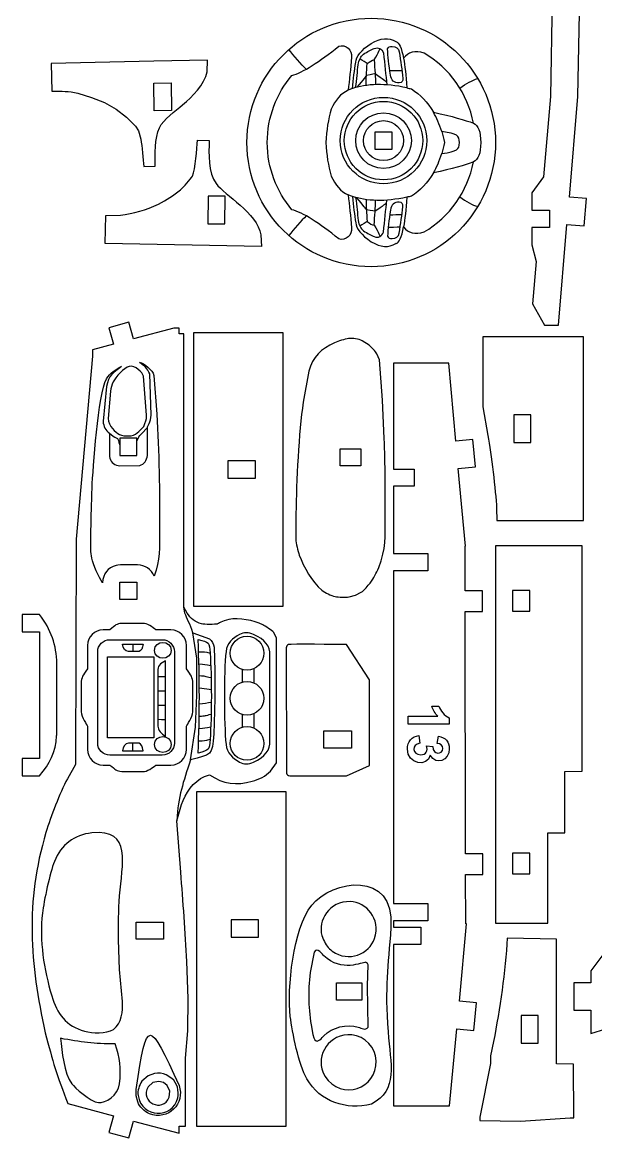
# Model space of a CAD drawing. Extents: x 75 to 655, y 14 to 894.
# Drawn here: x 470.4 to 558.4, y 601.7 to 772.9 of the extents above; entities that cross this region are included whole.
import ezdxf

# ---------------------------------------------------------------- set-up
doc = ezdxf.new("R2010")
doc.units = 0
doc.layers.get('0').update_dxf_attribs({"linetype": 'CONTINUOUS'})

msp = doc.modelspace()

# ---------------------------------------------------------------- linework, layer by layer
at = {"color": 3}
for p, q in [((552.493591, 818.990425), (551.471891, 761.532125)), ((555.702691, 761.532125), (555.930891, 774.370125)), ((498.882417, 767.081899), (490.618517, 766.967099)), ((498.790117, 765.315899), (498.882417, 767.081899)), ((490.618517, 766.967099), (474.894717, 766.613599)), ((474.894717, 766.613599), (474.990817, 762.336399)), ((478.984417, 762.018699), (481.087217, 761.386599)), ((481.087217, 761.386599), (483.054317, 760.579999)), ((483.054317, 760.579999), (484.860117, 759.578199)), ((551.471891, 761.532125), (550.420291, 749.210425)), ((554.385091, 746.090425), (555.702691, 761.532125)), ((484.860117, 759.578199), (486.458217, 758.374299)), ((486.458217, 758.374299), (487.794117, 756.984699)), ((487.794117, 756.984699), (488.270717, 756.276399)), ((488.270717, 756.276399), (488.622417, 754.968699)), ((497.342017, 754.799199), (499.109317, 754.774599)), ((489.071017, 750.789999), (490.838217, 750.814599)), ((550.420291, 749.210425), (548.609091, 746.713025)), ((548.609091, 746.713025), (548.609091, 744.068725)), ((557.019991, 745.865425), (554.385091, 746.090425)), ((556.660291, 741.649625), (557.019991, 745.865425)), ((483.165717, 738.975199), (483.261817, 743.252499)), ((483.261817, 743.252499), (485.503317, 743.285799)), ((548.609091, 744.068725), (551.342691, 744.068725)), ((551.342691, 744.068725), (551.342691, 741.424325)), ((551.342691, 741.424325), (548.609091, 741.424325)), ((548.609091, 741.424325), (548.609091, 738.779925)), ((552.707791, 726.432925), (554.025391, 741.874625)), ((554.025391, 741.874625), (556.660291, 741.649625)), ((507.061117, 740.273299), (507.153417, 738.507399)), ((507.153417, 738.507399), (483.165717, 738.975199)), ((548.609091, 738.779925), (549.310091, 736.200425)), ((549.310091, 736.200425), (548.754491, 729.688725)), ((548.754491, 729.688725), (550.592291, 726.432925)), ((486.806591, 726.858825), (483.741291, 726.037225)), ((483.741291, 726.037225), (484.426091, 723.482925)), ((487.491291, 724.304325), (486.806591, 726.858825)), ((550.592291, 726.432925), (552.707791, 726.432925)), ((493.710991, 725.970825), (487.491291, 724.304325)), ((494.502791, 725.970825), (493.710991, 725.970825)), ((494.502491, 725.098225), (494.502791, 725.970825)), ((495.222691, 725.098225), (494.502491, 725.098225)), ((495.221991, 683.133625), (495.222691, 725.098225)), ((510.473491, 725.266725), (496.692291, 725.265325)), ((496.692291, 725.265325), (496.696191, 683.301025)), ((510.477391, 683.302025), (510.473491, 725.266725)), ((556.559491, 724.633525), (541.122691, 724.633525)), ((541.122691, 724.633525), (541.122691, 713.875825)), ((556.559491, 696.428625), (556.559491, 724.633525)), ((484.426091, 723.482925), (481.218691, 722.623425)), ((481.218691, 722.623425), (481.241191, 721.684425)), ((523.68492, 723.328052), (522.61482, 724.032852)), ((481.241191, 721.684425), (478.690191, 693.595725)), ((525.23842, 721.122752), (524.86252, 722.011052)), ((525.71962, 714.889052), (525.23842, 721.122752)), ((514.40142, 719.375552), (513.55982, 714.581252)), ((535.876691, 720.574625), (527.380591, 720.574925)), ((527.380591, 720.574925), (527.399491, 704.327825)), ((536.961291, 708.635125), (535.876691, 720.574625)), ((525.99492, 709.021452), (525.71962, 714.889052)), ((541.122691, 713.875825), (541.899391, 709.462125)), ((539.600391, 708.878425), (536.961291, 708.635125)), ((539.983391, 704.664725), (539.600391, 708.878425)), ((527.399491, 704.327825), (530.572791, 704.331925)), ((530.572791, 704.331925), (530.572791, 701.687225)), ((537.344191, 704.421525), (539.983391, 704.664725)), ((538.429191, 692.482025), (537.344191, 704.421525)), ((527.399491, 701.683325), (527.397691, 691.350025)), ((530.572791, 701.687225), (527.399491, 701.683325)), ((512.43382, 697.489952), (512.41422, 693.611752)), ((543.228691, 698.332325), (543.250691, 696.428625)), ((543.250691, 696.428625), (556.559491, 696.428625)), ((478.690191, 693.595725), (478.634291, 658.966525)), ((538.393291, 692.478125), (538.429191, 692.482025)), ((538.413291, 685.635225), (538.393291, 692.478125)), ((556.345691, 692.558525), (543.057791, 692.554325)), ((543.057791, 692.554325), (543.075291, 634.623625)), ((556.356591, 657.933625), (556.345691, 692.558525)), ((527.397691, 691.350025), (532.674991, 691.350025)), ((532.674991, 691.350025), (532.674991, 688.706025)), ((527.397691, 688.705725), (527.387891, 637.627525)), ((532.674991, 688.706025), (527.397691, 688.705725)), ((520.58772, 684.710452), (521.55052, 684.958652)), ((521.55052, 684.958652), (522.46662, 685.430052)), ((541.082391, 685.636225), (538.413291, 685.635225)), ((541.084391, 682.462825), (541.082391, 685.636225)), ((496.696191, 683.301025), (510.477391, 683.302025)), ((495.737991, 682.228025), (495.221991, 683.133625)), ((538.417891, 682.461825), (541.084391, 682.462825)), ((538.469491, 645.271425), (538.417891, 682.461825)), ((509.440491, 678.428925), (509.003091, 679.285225)), ((509.440091, 659.262425), (509.440491, 678.428925)), ((510.959891, 676.892225), (510.977791, 657.658025)), ((523.712591, 671.992025), (520.177691, 677.404325)), ((523.712591, 658.842325), (523.712591, 671.992025)), ((508.523691, 657.981325), (509.440091, 659.262425)), ((478.634291, 658.966525), (477.371091, 656.800225)), ((520.177391, 657.265925), (523.712591, 658.842325)), ((553.716391, 657.932525), (556.356591, 657.933625)), ((553.716691, 648.469025), (553.716391, 657.932525)), ((498.405191, 657.149825), (499.195991, 657.420725)), ((511.488891, 657.265925), (520.177391, 657.265925)), ((510.955391, 654.782325), (497.173891, 654.780925)), ((497.173891, 654.780925), (497.178791, 603.455325)), ((510.959891, 603.456725), (510.955391, 654.782325)), ((494.158491, 650.354225), (494.873091, 652.824125)), ((494.764291, 642.441725), (494.158491, 650.354225)), ((551.072291, 648.467925), (553.716691, 648.469025)), ((551.076591, 634.626125), (551.072291, 648.467925)), ((541.119191, 645.275225), (538.469491, 645.271425)), ((541.124091, 642.101925), (541.119191, 645.275225)), ((538.474391, 642.098125), (541.124091, 642.101925)), ((538.484991, 634.547825), (538.474391, 642.098125)), ((527.387891, 637.627525), (532.676391, 637.627825)), ((532.676391, 637.627825), (532.676391, 634.983425)), ((532.676391, 634.983425), (527.387491, 634.983025)), ((527.387491, 634.983025), (527.387491, 634.009025)), ((527.387491, 634.009025), (531.618491, 634.008325)), ((531.618491, 634.008325), (531.618091, 631.363925)), ((537.508491, 622.629025), (538.613791, 634.547825)), ((538.613791, 634.547825), (538.484991, 634.547825)), ((543.075291, 634.623625), (551.076591, 634.626125)), ((562.955591, 634.392025), (557.703991, 627.300125)), ((552.403291, 632.190125), (544.864991, 632.331625)), ((552.415291, 613.039225), (552.403291, 632.190125)), ((527.386891, 631.364325), (527.382991, 606.607225)), ((531.618091, 631.363925), (527.386891, 631.364325)), ((495.899791, 623.036925), (495.695091, 628.763125)), ((557.703991, 627.300125), (557.703991, 625.476725)), ((555.059591, 625.476725), (555.059591, 621.245825)), ((557.703991, 625.476725), (555.059591, 625.476725)), ((495.850291, 618.079125), (495.899791, 623.036925)), ((540.140991, 622.378125), (537.508491, 622.629025)), ((539.740791, 618.165825), (540.140991, 622.378125)), ((555.059591, 621.245825), (557.703991, 621.245825)), ((557.703991, 621.245825), (557.703991, 617.685325)), ((557.703991, 617.685325), (568.115291, 620.918025)), ((535.986191, 606.607925), (537.108391, 618.416825)), ((537.108391, 618.416825), (539.740791, 618.165825)), ((495.485991, 613.909325), (495.850291, 618.079125)), ((542.749191, 616.442025), (542.292591, 614.246625)), ((495.485991, 603.454925), (495.485991, 613.909325)), ((542.292591, 613.107325), (540.647391, 604.843525)), ((542.292591, 614.246625), (542.292591, 613.107325)), ((555.041391, 612.990125), (552.415291, 613.039225)), ((555.059591, 604.737125), (555.041391, 612.990125)), ((477.423791, 606.946325), (484.429591, 605.068825)), ((527.382991, 606.607225), (535.986191, 606.607925)), ((484.429591, 605.068825), (483.744791, 602.514625)), ((540.647391, 604.843525), (540.637991, 604.339425)), ((546.877591, 604.222525), (554.516291, 604.747325)), ((554.516291, 604.747325), (555.059591, 604.737125)), ((486.810091, 601.693325), (487.494491, 604.247425)), ((487.494491, 604.247425), (494.500391, 602.370325)), ((494.500391, 602.370325), (494.500391, 603.454925)), ((494.500391, 603.454925), (495.485991, 603.454925)), ((497.178791, 603.455325), (510.959891, 603.456725)), ((540.637991, 604.339425), (546.877591, 604.222525)), ((483.744791, 602.514625), (486.810091, 601.693325))]:
    msp.add_line(p, q, dxfattribs=at)
at = {"color": 7}
for p, q in [((490.621717, 763.584899), (493.265717, 763.621299)), ((490.680317, 759.350799), (490.621717, 763.584899)), ((493.265717, 763.621299), (493.324317, 759.387299)), ((493.324317, 759.387299), (490.680317, 759.350799)), ((527.193717, 756.072399), (524.549317, 756.072399)), ((524.549317, 756.072399), (524.549317, 753.427999)), ((527.193717, 753.427999), (527.193717, 756.072399)), ((524.549317, 753.427999), (527.193717, 753.427999)), ((498.951317, 746.238099), (498.892717, 742.004299)), ((501.595417, 746.201499), (498.951317, 746.238099)), ((501.536817, 741.967499), (501.595417, 746.201499)), ((498.892717, 742.004299), (501.536817, 741.967499)), ((490.233291, 712.615825), (489.990491, 718.930225)), ((490.634891, 718.720025), (491.094691, 712.767825)), ((483.359091, 716.997625), (482.851191, 711.686025)), ((548.493891, 712.649425), (545.866391, 712.649425)), ((545.866391, 712.649425), (545.866391, 708.416825)), ((548.493891, 708.416825), (548.493891, 712.649425)), ((489.633491, 706.437225), (489.633491, 710.727425)), ((485.402591, 709.081625), (485.402191, 706.437225)), ((488.046591, 709.081625), (485.402591, 709.081625)), ((488.046591, 706.437225), (488.046591, 709.081625)), ((519.23152, 704.815452), (519.23152, 707.459852)), ((519.23152, 707.459852), (522.40492, 707.459852)), ((522.40492, 707.459852), (522.40492, 704.815452)), ((545.866391, 708.416825), (548.493891, 708.416825)), ((485.402191, 706.437225), (488.046591, 706.437225)), ((506.229291, 705.605725), (501.997991, 705.605425)), ((501.997991, 705.605425), (501.998291, 702.961325)), ((506.229591, 702.961325), (506.229291, 705.605725)), ((485.417691, 704.850325), (488.457291, 704.904425)), ((522.40492, 704.815452), (519.23152, 704.815452)), ((501.998291, 702.961325), (506.229591, 702.961325)), ((481.115491, 690.654325), (480.960691, 691.701725)), ((485.401891, 684.336125), (485.401891, 686.980525)), ((485.401891, 686.980525), (488.045891, 686.980525)), ((488.045891, 686.980525), (488.045891, 684.336125)), ((548.301591, 685.708525), (545.667391, 685.707825)), ((545.667391, 685.707825), (545.668091, 682.533425)), ((548.302591, 682.534425), (548.301591, 685.708525)), ((488.045891, 684.336125), (485.401891, 684.336125)), ((545.668091, 682.533425), (548.302591, 682.534425)), ((516.723291, 661.487125), (516.722891, 664.131125)), ((516.722891, 664.131125), (520.954191, 664.131125)), ((520.954191, 664.131125), (520.954191, 661.486625)), ((520.954191, 661.486625), (516.723291, 661.487125)), ((548.309991, 645.349025), (545.657591, 645.348325)), ((545.657591, 645.348325), (545.658591, 642.174225)), ((548.311091, 642.174925), (548.309991, 645.349025)), ((545.658591, 642.174225), (548.311091, 642.174925)), ((487.904091, 632.143525), (487.904091, 634.787925)), ((487.904091, 634.787925), (492.134991, 634.787925)), ((492.134991, 634.787925), (492.134991, 632.143525)), ((506.711091, 635.121425), (502.479891, 635.120625)), ((502.479891, 635.120625), (502.479891, 632.476625)), ((506.711091, 632.476925), (506.711091, 635.121425)), ((485.375591, 627.508625), (485.187391, 632.055025)), ((492.134991, 632.143525), (487.904091, 632.143525)), ((502.479891, 632.476625), (506.711091, 632.476925)), ((485.815291, 622.590425), (485.375591, 627.508625)), ((518.680827, 622.798243), (518.680827, 625.442743)), ((518.680827, 625.442743), (522.560827, 625.442743)), ((522.560827, 625.442743), (522.560827, 622.798243)), ((522.560827, 622.798243), (518.680827, 622.798243)), ((546.978291, 620.429425), (546.977991, 616.199225)), ((549.622391, 620.430825), (546.978291, 620.429425)), ((549.622091, 616.199225), (549.622391, 620.430825)), ((546.977991, 616.199225), (549.622091, 616.199225))]:
    msp.add_line(p, q, dxfattribs=at)
at = {"color": 1}
for p, q in [((521.783117, 762.939999), (521.598517, 762.890499)), ((521.783117, 745.977399), (521.598517, 746.026999)), ((527.766117, 738.958599), (527.804717, 738.968099)), ((489.513791, 712.604525), (489.059291, 718.569325)), ((483.986691, 716.277725), (483.636691, 712.114625)), ((488.761591, 709.735925), (489.633491, 710.727425)), ((483.815791, 709.824725), (484.406091, 709.368425)), ((495.409491, 682.232225), (495.221991, 683.133625)), ((483.896391, 679.661225), (482.842391, 679.661225)), ((483.869791, 678.143825), (491.926491, 678.143825)), ((493.251191, 679.661225), (490.945091, 679.661225)), ((497.245491, 675.304325), (496.614391, 679.201425)), ((496.614391, 679.201425), (499.177391, 678.286025)), ((480.449691, 677.268825), (480.449691, 673.685225)), ((487.410691, 677.458025), (487.410691, 676.322125)), ((495.643591, 673.685225), (495.643591, 677.268825)), ((499.887091, 676.991525), (499.994891, 673.351025)), ((482.017591, 662.263825), (482.017591, 676.291625)), ((483.523691, 663.052925), (483.523691, 675.502925)), ((483.523691, 675.502925), (490.623291, 675.502925)), ((488.363591, 676.322125), (486.730391, 676.322125)), ((490.623291, 675.502925), (490.623291, 663.052925)), ((492.441091, 663.292925), (492.441091, 674.885625)), ((493.778791, 676.291625), (493.778791, 662.263825)), ((497.245491, 669.621725), (497.245491, 675.304325)), ((504.242191, 671.641325), (504.242191, 673.574325)), ((505.957191, 673.694625), (505.957191, 671.520625)), ((491.243891, 672.502325), (492.448791, 672.502325)), ((491.239891, 670.307225), (492.444891, 670.307225)), ((497.028991, 664.726725), (497.245491, 669.621725)), ((499.458191, 670.426925), (497.617591, 670.698625)), ((491.236091, 668.111725), (492.441091, 668.111725)), ((533.282891, 667.938025), (534.380391, 667.938025)), ((504.242191, 664.713025), (504.242191, 666.645925)), ((505.957191, 666.766725), (505.957191, 664.592325)), ((529.647891, 665.180925), (529.647891, 666.383725)), ((529.647891, 666.383725), (534.198991, 666.383725)), ((535.969691, 666.157125), (535.969691, 665.180925)), ((480.449691, 664.870625), (480.449691, 661.287325)), ((495.643591, 661.287325), (495.643591, 664.870625)), ((496.248291, 659.675925), (497.028991, 664.726725)), ((535.969691, 665.180925), (529.647891, 665.180925)), ((490.623291, 663.052925), (483.523691, 663.052925)), ((531.314791, 663.414625), (531.456591, 662.246925)), ((534.125991, 662.220625), (534.314791, 663.326925)), ((488.363591, 662.234025), (486.730391, 662.234025)), ((487.410691, 661.097825), (487.410691, 662.234025)), ((532.480791, 661.869325), (533.458391, 661.736225)), ((491.926491, 660.412025), (483.869791, 660.412025)), ((482.842391, 658.894225), (483.896391, 658.894225)), ((490.945091, 658.894225), (493.251191, 658.894225)), ((516.412727, 632.743743), (516.644727, 632.043443)), ((515.237927, 630.181043), (514.634327, 627.036243)), ((523.424927, 625.005243), (523.531927, 628.205643)), ((523.496827, 618.662143), (523.424927, 625.005243)), ((490.752491, 611.565725), (489.742291, 611.197825)), ((493.414391, 610.768625), (492.516591, 611.359725)), ((516.554127, 611.817043), (516.865927, 611.148343)), ((489.742291, 611.197825), (488.806891, 610.365625)), ((490.470291, 610.149425), (489.763391, 609.520825)), ((491.396491, 610.340725), (490.470291, 610.149425)), ((492.110091, 610.149425), (491.396491, 610.340725)), ((492.689991, 609.691125), (492.110091, 610.149425)), ((493.089391, 608.833925), (492.689991, 609.691125)), ((487.900291, 608.106725), (487.927291, 609.105325)), ((488.150491, 607.172725), (487.900291, 608.106725)), ((493.006891, 607.891825), (493.089391, 608.833925))]:
    msp.add_line(p, q, dxfattribs=at)
at = {"color": 3}
for points in [[(504.917717, 754.458899), (504.917717, 764.990499), (513.455317, 773.528099), (523.987317, 773.528099)], [(523.987317, 773.528099), (534.518917, 773.528099), (543.056517, 764.990499), (543.056517, 754.458899)], [(495.050617, 760.252499), (496.533517, 761.516999), (498.436417, 763.305399), (498.790117, 765.315899)], [(474.990817, 762.336399), (476.635917, 762.311899), (477.463517, 762.410799), (478.984417, 762.018699)], [(491.482717, 756.720799), (492.121317, 758.057899), (493.927717, 759.294999), (495.050617, 760.252499)], [(490.838217, 750.814599), (490.819417, 752.461199), (490.768817, 755.225999), (491.482717, 756.720799)], [(488.622417, 754.968699), (488.847717, 753.886799), (488.980117, 751.912599), (489.071017, 750.789999)], [(496.541817, 749.312399), (497.029017, 750.381899), (497.239917, 753.535899), (497.342017, 754.799199)], [(499.109317, 754.774599), (499.086517, 752.778099), (498.946117, 749.843499), (500.186917, 748.150999)], [(523.987317, 735.389399), (513.455317, 735.389399), (504.917717, 743.926899), (504.917717, 754.458899)], [(543.056517, 754.458899), (543.056517, 743.926899), (534.518917, 735.389399), (523.987317, 735.389399)], [(494.729217, 747.214899), (495.115717, 747.557399), (496.315717, 748.816799), (496.541817, 749.312399)], [(491.325317, 745.009199), (492.640817, 745.689099), (493.579417, 746.274199), (494.729217, 747.214899)], [(500.186917, 748.150999), (501.499217, 746.360599), (506.453917, 743.723199), (507.061117, 740.273299)], [(485.503317, 743.285799), (487.447417, 743.601399), (489.520517, 744.075899), (491.325317, 745.009199)], [(520.51892, 724.365852), (519.90622, 724.284152), (518.92772, 723.969952), (518.35362, 723.711652)], [(522.61482, 724.032852), (522.08712, 724.300252), (521.10632, 724.444252), (520.51892, 724.365852)], [(518.35362, 723.711652), (516.36292, 722.815852), (514.94172, 721.557952), (514.40142, 719.375552)], [(524.86252, 722.011052), (524.64332, 722.392952), (524.03412, 723.052852), (523.68492, 723.328052)], [(513.55982, 714.581252), (512.83742, 710.006252), (512.51962, 702.364752), (512.43382, 697.489952)], [(526.14152, 696.966952), (526.16502, 700.850352), (526.13052, 705.145852), (525.99492, 709.021452)], [(541.899391, 709.462125), (542.337191, 706.721125), (543.096691, 700.994625), (543.228691, 698.332325)], [(525.15982, 689.203552), (526.26662, 692.192752), (526.11142, 693.886552), (526.14152, 696.966952)], [(512.41422, 693.611752), (512.46242, 692.931652), (512.72102, 691.767352), (512.95152, 691.122452)], [(512.95152, 691.122452), (513.57912, 689.366252), (514.92592, 686.935052), (516.41792, 685.761752)], [(523.82112, 686.842452), (524.42222, 687.651352), (524.74382, 688.308352), (525.15982, 689.203552)], [(522.46662, 685.430052), (522.88702, 685.717652), (523.51042, 686.424252), (523.82112, 686.842452)], [(516.41792, 685.761752), (516.93982, 685.351352), (517.79402, 684.899652), (518.43372, 684.763552)], [(518.43372, 684.763552), (518.97012, 684.649352), (520.03752, 684.621052), (520.58772, 684.710452)], [(473.093891, 682.011125), (472.212491, 682.011125), (471.331191, 682.011125), (470.449891, 682.011125)], [(470.449891, 682.011125), (470.449891, 681.129425), (470.449891, 680.248025), (470.449891, 679.366325)], [(475.738591, 674.433125), (475.717591, 677.352725), (474.831991, 679.695825), (473.093891, 682.011125)], [(497.920791, 680.565425), (496.981191, 680.781925), (496.261991, 681.443225), (495.737991, 682.228025)], [(507.361191, 680.398625), (505.897491, 681.125525), (503.743491, 681.548525), (502.130991, 681.246325)], [(500.351091, 680.544725), (500.072091, 680.466325), (498.401691, 680.454525), (497.920791, 680.565425)], [(502.130991, 681.246325), (501.104691, 681.054025), (500.481991, 680.581525), (500.351091, 680.544725)], [(509.003091, 679.285225), (508.790791, 679.545425), (507.691091, 680.235125), (507.361191, 680.398625)], [(470.449891, 679.366325), (471.331191, 679.366325), (472.212491, 679.366325), (473.093891, 679.366325)], [(473.093891, 679.366325), (473.093891, 672.881025), (473.093891, 666.395725), (473.093891, 659.910425)], [(511.286391, 677.380825), (511.085591, 677.297625), (510.966991, 677.110525), (510.959891, 676.892225)], [(520.177691, 677.404325), (518.674091, 677.404325), (511.548591, 677.489225), (511.286391, 677.380825)], [(475.738591, 663.971725), (475.738591, 667.458825), (475.738591, 670.946025), (475.738591, 674.433125)], [(473.093891, 657.265925), (474.652191, 659.041025), (475.569491, 660.963025), (475.719391, 663.357125)], [(475.719391, 663.357125), (475.725691, 663.562125), (475.731991, 663.766725), (475.738591, 663.971725)], [(473.093891, 659.910425), (472.212491, 659.910425), (471.331191, 659.910425), (470.449891, 659.910425)], [(470.449891, 659.910425), (470.449891, 659.028725), (470.449891, 658.147325), (470.449891, 657.265925)], [(505.741991, 656.412025), (506.758491, 656.696325), (507.833291, 657.152225), (508.523691, 657.981325)], [(510.977791, 657.658025), (511.042391, 657.416925), (511.239291, 657.282125), (511.488891, 657.265925)], [(470.449891, 657.265925), (471.331191, 657.265925), (472.212491, 657.265925), (473.093891, 657.265925)], [(477.371091, 656.800225), (476.182691, 654.548625), (474.802191, 650.997825), (474.073091, 648.545425)], [(494.873091, 652.824125), (495.527091, 654.558125), (496.643191, 656.374425), (498.405191, 657.149825)], [(499.195991, 657.420725), (501.322291, 655.960625), (503.249991, 655.715725), (505.741991, 656.412025)], [(474.073091, 648.545425), (470.898391, 637.860525), (471.616591, 628.440925), (473.971691, 617.807825)], [(495.695091, 628.763125), (495.479991, 633.186025), (495.097791, 638.007625), (494.764291, 642.441725)], [(514.847727, 637.363143), (517.961327, 641.302343), (527.628727, 642.861543), (527.005727, 633.988343)], [(511.571827, 620.307543), (511.073427, 624.633243), (511.982827, 633.738043), (514.847727, 637.363143)], [(527.005727, 633.988343), (526.563527, 627.690043), (526.053827, 625.022543), (526.563127, 617.946143)], [(544.864991, 632.331625), (544.549391, 627.295525), (543.733691, 621.395625), (542.749191, 616.442025)], [(514.101727, 610.736643), (512.906627, 612.835643), (511.848727, 617.903943), (511.571827, 620.307543)], [(473.971691, 617.807825), (475.080791, 613.432325), (475.791691, 611.157525), (477.423791, 606.946325)], [(526.563127, 617.946143), (526.922627, 612.955643), (528.225427, 608.995443), (524.005827, 606.855043)], [(524.005827, 606.855043), (520.190127, 605.875743), (516.129127, 607.176243), (514.101727, 610.736643)]]:
    msp.add_open_spline(points, degree=3, dxfattribs=at)
at = {"color": 1}
for points in [[(523.987317, 769.686799), (525.416517, 770.549899), (526.675917, 770.640799), (527.766117, 769.958899)], [(521.601217, 766.771399), (521.658817, 767.679099), (522.454117, 768.650999), (523.987317, 769.686799)], [(522.802017, 768.014399), (523.415517, 768.401099), (523.962717, 768.698399), (524.442917, 768.906199)], [(524.442917, 768.906199), (525.120317, 769.133699), (525.596617, 768.899199), (525.871517, 768.203199)], [(524.442917, 767.131199), (525.114017, 768.335199), (525.401117, 768.925499), (525.304617, 768.902699)], [(526.497617, 768.829299), (526.549617, 769.100299), (526.789617, 769.225999), (527.217917, 769.206699)], [(526.960617, 764.816399), (526.694917, 766.372399), (526.540417, 767.709999), (526.497617, 768.829299)], [(527.217917, 769.206699), (527.814917, 769.215399), (528.166617, 768.941599), (528.272617, 768.384999)], [(527.766117, 769.958899), (528.249717, 769.860199), (528.654117, 768.956699), (528.948617, 767.414799)], [(513.994517, 765.709699), (513.344117, 766.387099), (512.045717, 767.832199), (511.345117, 768.735599)], [(522.004517, 766.411999), (522.090517, 767.133299), (522.356617, 767.667599), (522.802017, 768.014399)], [(523.376617, 766.578499), (522.619417, 767.057199), (522.241117, 767.296899), (522.241117, 767.296899)], [(523.376617, 766.578499), (523.781917, 766.922099), (524.137517, 767.106299), (524.442917, 767.131199)], [(524.442917, 767.131199), (524.538017, 765.691099), (524.611417, 764.426799), (524.662617, 763.338399)], [(525.871517, 768.203199), (526.052917, 766.426399), (526.222417, 764.792899), (526.380317, 763.301899)], [(528.272617, 768.384999), (528.508117, 766.945899), (528.696617, 765.587899), (528.838417, 764.310599)], [(521.119617, 762.746899), (521.246017, 764.197899), (521.406417, 765.539499), (521.601217, 766.771399)], [(521.598517, 762.890499), (521.737117, 764.203599), (521.872517, 765.377299), (522.004517, 766.411999)], [(523.211217, 763.218699), (523.201817, 764.164999), (523.257217, 765.284999), (523.376617, 766.578499)], [(526.842617, 765.538399), (527.458317, 765.534899), (528.075717, 765.524799), (528.694917, 765.508299)], [(523.245317, 764.764199), (523.245317, 764.764199), (522.758117, 764.155899), (521.783117, 762.939999)], [(524.574817, 765.003899), (524.574817, 765.003899), (524.131917, 764.923899), (523.245317, 764.764199)], [(526.330217, 763.776499), (526.330217, 763.776499), (525.745117, 764.185299), (524.574817, 765.003899)], [(528.272617, 763.615999), (527.484217, 763.593899), (527.046917, 763.994099), (526.960617, 764.816399)], [(528.838417, 764.310599), (528.906117, 763.890799), (528.717617, 763.659499), (528.272617, 763.615999)], [(537.592917, 762.787999), (538.588017, 763.527999), (539.498517, 764.031899), (540.324317, 764.300099)], [(520.949817, 762.690099), (520.764117, 762.627999), (520.608917, 762.567199), (520.435517, 762.484099)], [(529.433017, 762.853299), (526.129117, 763.576299), (523.346717, 763.512099), (520.949817, 762.690099)], [(519.234817, 754.750199), (519.234817, 758.415699), (522.206017, 761.386899), (525.871517, 761.386899)], [(519.852217, 754.750199), (519.852217, 758.074899), (522.547217, 760.769799), (525.871517, 760.769799)], [(525.871517, 761.386899), (529.536917, 761.386899), (532.508117, 758.415699), (532.508117, 754.750199)], [(525.871517, 760.769799), (529.196017, 760.769799), (531.891017, 758.074899), (531.891017, 754.750199)], [(521.601217, 754.750199), (521.601217, 757.108899), (523.513117, 759.020499), (525.871517, 759.020499)], [(525.871517, 759.020499), (528.229717, 759.020499), (530.141717, 757.108899), (530.141717, 754.750199)], [(534.800417, 756.170799), (534.456417, 757.267599), (534.039117, 758.241299), (533.534717, 759.114799)], [(522.802017, 754.750199), (522.802017, 756.445599), (524.176117, 757.819999), (525.871517, 757.819999)], [(525.871517, 757.819999), (527.566717, 757.819999), (528.941217, 756.445599), (528.941217, 754.750199)], [(539.662717, 757.422699), (540.412117, 757.099799), (540.788417, 756.111699), (540.791217, 754.458899)], [(525.871517, 748.113599), (522.206017, 748.113599), (519.234817, 751.085199), (519.234817, 754.750199)], [(525.871517, 748.730999), (522.547217, 748.730999), (519.852217, 751.425999), (519.852217, 754.750199)], [(525.871517, 750.479999), (523.513117, 750.479999), (521.601217, 752.391899), (521.601217, 754.750199)], [(525.871517, 751.680799), (524.176117, 751.680799), (522.802017, 753.054899), (522.802017, 754.750199)], [(528.941217, 754.750199), (528.941217, 753.054899), (527.566717, 751.680799), (525.871517, 751.680799)], [(530.141717, 754.750199), (530.141717, 752.391899), (528.229717, 750.479999), (525.871517, 750.479999)], [(531.891017, 754.750199), (531.891017, 751.425999), (529.196017, 748.730999), (525.871517, 748.730999)], [(532.508117, 754.750199), (532.508117, 751.085199), (529.536917, 748.113599), (525.871517, 748.113599)], [(540.791217, 754.458899), (540.788417, 752.805799), (540.412117, 751.817699), (539.662717, 751.494799)], [(533.534717, 749.802999), (534.060517, 750.698299), (534.449017, 751.648199), (534.803217, 752.755899)], [(520.949817, 746.227399), (520.765117, 746.289199), (520.607917, 746.350899), (520.435517, 746.433799)], [(529.433017, 746.064199), (526.133717, 745.343899), (523.344317, 745.406399), (520.949817, 746.227399)], [(521.119617, 746.170799), (521.246017, 744.719499), (521.406417, 743.377999), (521.601217, 742.145999)], [(521.598517, 746.026999), (521.737117, 744.713799), (521.872517, 743.540099), (522.004517, 742.505799)], [(523.245317, 744.153299), (523.245317, 744.153299), (522.758117, 744.761699), (521.783117, 745.977399)], [(523.211217, 745.698799), (523.201817, 744.752499), (523.257217, 743.632399), (523.376617, 742.338999)], [(524.442917, 741.786299), (524.538017, 743.226399), (524.611417, 744.490699), (524.662617, 745.579499)], [(526.330217, 745.140999), (526.330217, 745.140999), (525.745117, 744.732099), (524.574817, 743.913999)], [(525.871517, 740.714299), (526.052917, 742.490999), (526.222417, 744.124499), (526.380317, 745.615599)], [(528.272617, 745.301499), (527.484217, 745.323599), (527.046917, 744.923399), (526.960617, 744.101099)], [(528.838417, 744.606899), (528.906117, 745.026599), (528.717617, 745.257899), (528.272617, 745.301499)], [(537.592917, 746.129799), (538.588017, 745.389499), (539.498517, 744.885499), (540.324317, 744.617399)], [(513.994517, 743.207699), (513.344117, 742.530399), (512.045717, 741.085299), (511.345117, 740.181799)], [(524.574817, 743.913999), (524.574817, 743.913999), (524.131917, 743.993699), (523.245317, 744.153299)], [(526.960617, 744.101099), (526.694917, 742.545099), (526.540417, 741.207399), (526.497617, 740.088099)], [(526.842617, 743.378999), (527.458317, 743.382499), (528.075717, 743.392699), (528.694917, 743.409299)], [(528.272617, 740.532499), (528.508117, 741.971499), (528.696617, 743.329599), (528.838417, 744.606899)], [(521.601217, 742.145999), (521.658817, 741.238299), (522.454117, 740.266499), (523.987317, 739.230599)], [(522.004517, 742.505799), (522.090517, 741.784099), (522.356617, 741.249899), (522.802017, 740.903099)], [(523.376617, 742.338999), (522.619417, 741.860299), (522.241117, 741.620599), (522.241117, 741.620599)], [(523.376617, 742.338999), (523.781917, 741.995799), (524.137517, 741.811199), (524.442917, 741.786299)], [(524.442917, 741.786299), (525.114017, 740.582399), (525.401117, 739.991999), (525.304617, 740.014799)], [(526.593817, 741.448499), (527.815917, 741.489599), (528.427017, 741.509999), (528.427017, 741.509999)], [(527.766117, 738.958599), (528.260017, 739.059399), (528.655217, 739.912599), (528.951417, 741.518799)], [(522.802017, 740.903099), (523.415517, 740.516399), (523.962717, 740.219099), (524.442917, 740.011199)], [(524.442917, 740.011199), (525.120317, 739.783799), (525.596617, 740.018299), (525.871517, 740.714299)], [(526.497617, 740.088099), (526.549617, 739.817199), (526.789617, 739.691499), (527.217917, 739.710799)], [(527.217917, 739.710799), (527.814917, 739.702099), (528.166617, 739.976099), (528.272617, 740.532499)], [(523.987317, 739.230599), (525.416517, 738.367599), (526.675917, 738.276899), (527.766117, 738.958599)], [(527.804717, 738.968099), (527.791817, 738.964899), (527.779117, 738.961799), (527.766117, 738.958599)], [(486.860291, 720.093025), (486.078291, 719.910825), (484.750791, 718.413225), (484.395291, 717.732925)], [(489.059291, 718.569325), (488.891091, 719.154125), (487.766591, 720.304425), (486.860291, 720.093025)], [(484.395291, 717.732925), (484.158291, 717.279825), (484.042091, 716.780725), (483.986691, 716.277725)], [(489.094291, 710.872725), (489.350191, 711.582125), (489.515491, 711.852425), (489.513791, 712.604525)], [(483.636691, 712.114625), (483.645891, 711.557925), (483.915791, 710.950325), (484.283991, 710.540325)], [(486.778491, 709.412325), (487.831491, 709.464525), (488.427091, 710.115625), (489.094291, 710.872725)], [(484.283991, 710.540325), (485.037191, 709.701825), (485.636691, 709.355725), (486.778491, 709.412325)], [(484.406091, 709.368425), (485.188491, 708.876725), (485.012591, 709.366925), (485.402191, 707.993125)], [(488.046591, 708.614825), (488.329591, 709.367325), (488.315491, 709.274025), (488.761591, 709.735925)], [(496.614391, 679.201425), (496.252191, 680.585725), (495.670591, 681.340025), (495.409491, 682.232225)], [(485.705791, 680.630725), (484.886991, 680.600525), (484.750791, 680.364925), (483.896391, 679.661225)], [(489.186991, 680.630725), (488.002391, 680.630725), (486.841991, 680.630725), (485.705791, 680.630725)], [(490.945091, 679.661225), (490.859891, 679.720825), (489.818791, 680.579125), (489.186991, 680.630725)], [(482.842391, 679.661225), (481.526491, 679.661225), (480.449691, 678.584725), (480.449691, 677.268825)], [(482.017591, 676.291625), (482.017591, 677.310625), (482.850891, 678.143825), (483.869791, 678.143825)], [(490.713091, 676.505725), (490.713091, 678.125925), (493.290091, 678.125925), (493.290091, 676.505725)], [(491.926491, 678.143825), (492.945091, 678.143825), (493.778791, 677.310625), (493.778791, 676.291625)], [(495.643591, 677.268825), (495.643591, 678.584725), (494.567091, 679.661225), (493.251191, 679.661225)], [(497.425591, 660.740525), (497.669691, 666.652725), (497.679791, 672.044525), (497.425591, 678.189525)], [(497.425591, 678.189525), (499.147891, 677.712125), (499.144391, 677.815625), (499.266891, 676.066725)], [(499.177391, 678.286025), (499.573291, 678.025625), (499.823191, 677.444625), (499.887091, 676.991525)], [(503.780691, 678.944125), (502.745591, 678.416825), (501.830091, 677.542225), (501.705591, 676.337325)], [(502.338791, 676.071925), (502.338791, 677.501925), (503.498091, 678.661225), (504.928491, 678.661225)], [(505.924191, 678.944125), (505.167391, 679.287125), (504.453191, 679.287125), (503.780691, 678.944125)], [(504.928491, 678.661225), (506.358391, 678.661225), (507.517691, 677.501925), (507.517691, 676.071925)], [(508.410991, 675.788325), (508.540591, 677.124625), (507.711791, 678.176525), (505.924191, 678.944125)], [(486.730391, 676.322125), (486.227391, 676.340825), (485.930091, 676.825125), (485.838591, 677.458025)], [(485.838591, 677.458025), (487.933591, 677.458025), (488.981391, 677.458025), (488.981391, 677.458025)], [(488.981391, 677.458025), (488.929091, 676.831925), (488.723391, 676.453525), (488.363591, 676.322125)], [(493.290091, 676.505725), (493.290091, 674.885925), (490.713091, 674.885925), (490.713091, 676.505725)], [(501.705591, 676.337325), (501.359591, 672.988625), (501.371291, 665.384525), (501.705591, 662.044125)], [(492.441091, 674.885625), (491.584591, 674.568325), (491.184791, 674.036525), (491.240691, 673.291025)], [(497.503891, 676.294125), (498.367291, 676.313425), (498.441991, 676.313825), (499.266891, 676.066725)], [(499.266891, 676.066725), (499.516091, 672.503025), (499.515691, 666.421325), (499.266891, 662.863325)], [(504.928491, 673.482325), (503.498091, 673.482325), (502.338791, 674.641625), (502.338791, 676.071925)], [(507.517691, 676.071925), (507.517691, 674.641625), (506.358391, 673.482325), (504.928491, 673.482325)], [(508.424391, 669.306525), (508.422291, 671.580325), (508.417691, 673.740925), (508.410991, 675.788325)], [(480.449691, 673.685225), (479.724191, 672.583425), (479.510491, 672.434625), (479.480591, 671.422725)], [(491.240691, 673.291025), (491.237191, 667.688725), (491.235391, 664.887825), (491.235391, 664.887825)], [(496.612991, 671.422725), (496.583191, 672.434625), (496.369391, 672.583425), (495.643591, 673.685225)], [(497.558191, 674.410025), (498.428291, 674.338725), (498.534391, 674.371025), (499.356391, 674.178725)], [(499.994891, 673.351025), (500.041891, 670.381325), (499.940791, 666.605325), (499.816591, 663.663925)], [(479.480591, 671.422725), (479.480591, 670.001825), (479.480591, 668.550425), (479.480591, 667.068925)], [(496.612991, 667.068925), (496.612991, 668.550425), (496.612991, 670.001825), (496.612991, 671.422725)], [(499.420291, 672.263625), (498.379591, 672.524725), (498.632991, 672.503025), (497.593691, 672.586925)], [(502.338791, 669.143625), (502.338791, 670.573625), (503.498091, 671.732925), (504.928491, 671.732925)], [(504.928491, 671.732925), (506.358391, 671.732925), (507.517691, 670.573625), (507.517691, 669.143625)], [(499.458191, 668.503425), (498.844691, 668.412825), (498.231091, 668.322325), (497.617591, 668.231725)], [(504.928491, 666.554025), (503.498091, 666.554025), (502.338791, 667.713325), (502.338791, 669.143625)], [(507.517691, 669.143625), (507.517691, 667.713325), (506.358391, 666.554025), (504.928491, 666.554025)], [(508.410991, 662.610925), (508.417691, 664.725625), (508.422291, 666.958025), (508.424391, 669.306525)], [(534.198991, 666.383725), (533.786191, 666.822925), (533.480491, 667.340925), (533.282891, 667.938025)], [(534.380391, 667.938025), (534.597391, 667.271425), (535.222091, 666.426325), (535.969691, 666.157125)], [(479.480591, 667.068925), (479.531791, 666.284025), (480.369391, 665.014625), (480.449691, 664.870625)], [(495.643591, 664.870625), (495.724291, 665.014625), (496.561691, 666.284025), (496.612991, 667.068925)], [(499.420291, 666.666725), (498.379591, 666.405125), (498.632991, 666.427025), (497.593691, 666.343125)], [(491.235391, 664.887825), (491.314091, 664.259525), (491.715991, 663.727825), (492.441091, 663.292925)], [(491.236091, 665.916625), (492.087291, 665.856925), (492.488891, 665.856925), (492.441091, 665.916625)], [(497.558191, 664.520025), (498.428291, 664.591625), (498.534391, 664.559025), (499.356391, 664.751325)], [(502.338791, 662.215325), (502.338791, 663.645625), (503.498091, 664.805025), (504.928491, 664.805025)], [(504.928491, 664.805025), (506.358391, 664.805025), (507.517691, 663.645625), (507.517691, 662.215325)], [(490.713091, 662.050025), (490.713091, 663.669925), (493.290091, 663.669925), (493.290091, 662.050025)], [(499.816591, 663.663925), (499.671891, 660.239625), (499.388291, 660.592625), (496.248291, 659.675925)], [(499.266891, 662.863325), (499.144391, 661.114625), (499.147891, 661.217825), (497.425591, 660.740525)], [(497.503891, 662.635925), (498.367291, 662.616525), (498.441991, 662.616225), (499.266891, 662.863325)], [(529.533891, 661.351225), (529.533891, 661.919125), (529.697791, 662.390525), (530.026991, 662.763625)], [(530.026991, 662.763625), (530.354891, 663.138125), (530.783491, 663.354625), (531.314791, 663.414625)], [(534.314791, 663.326925), (535.380291, 663.111525), (535.969691, 662.504125), (535.969691, 661.389425)], [(480.449691, 661.287325), (480.449691, 659.971125), (481.526491, 658.894225), (482.842391, 658.894225)], [(483.869791, 660.412025), (482.850891, 660.412025), (482.017591, 661.245225), (482.017591, 662.263825)], [(486.730391, 662.234025), (486.227391, 662.215325), (485.930091, 661.731025), (485.838591, 661.097825)], [(485.838591, 661.097825), (487.933591, 661.097825), (488.981391, 661.097825), (488.981391, 661.097825)], [(488.981391, 661.097825), (488.929091, 661.723925), (488.723391, 662.102725), (488.363591, 662.234025)], [(493.290091, 662.050025), (493.290091, 660.429825), (490.713091, 660.429825), (490.713091, 662.050025)], [(493.778791, 662.263825), (493.778791, 661.245225), (492.945091, 660.412025), (491.926491, 660.412025)], [(493.251191, 658.894225), (494.567091, 658.894225), (495.643591, 659.971125), (495.643591, 661.287325)], [(501.705591, 662.044125), (501.828991, 660.810625), (502.731391, 659.903925), (503.780691, 659.351525)], [(504.928491, 659.626025), (503.498091, 659.626025), (502.338791, 660.785425), (502.338791, 662.215325)], [(507.517691, 662.215325), (507.517691, 660.785425), (506.358391, 659.626025), (504.928491, 659.626025)], [(505.924191, 659.351525), (507.711791, 660.144425), (508.540591, 661.230825), (508.410991, 662.610925)], [(533.023791, 660.430925), (532.608391, 658.500925), (529.533891, 659.004425), (529.533891, 661.351225)], [(531.456591, 662.246925), (530.139091, 662.085725), (530.265191, 660.482125), (531.584091, 660.482125)], [(531.584091, 660.482125), (532.442591, 660.482125), (532.708191, 661.060625), (532.480791, 661.869325)], [(535.969691, 661.389425), (535.969691, 659.611425), (533.948291, 658.737925), (533.023791, 660.430925)], [(533.458391, 661.736225), (533.422791, 660.419725), (534.968691, 660.470625), (534.968691, 661.427425)], [(534.968691, 661.427425), (534.968691, 661.894825), (534.608291, 662.166425), (534.125991, 662.220625)], [(496.248291, 659.675925), (495.134591, 656.173625), (494.370891, 654.221225), (494.158491, 650.354225)], [(503.780691, 659.351525), (504.453191, 658.997125), (505.167391, 658.997125), (505.924191, 659.351525)], [(483.896391, 658.894225), (484.750791, 658.190825), (484.886991, 657.955325), (485.705791, 657.925125)], [(485.705791, 657.925125), (486.841991, 657.925125), (488.002391, 657.925125), (489.186991, 657.925125)], [(489.186991, 657.925125), (489.818791, 657.976725), (490.859891, 658.834925), (490.945091, 658.894225)], [(520.775927, 637.943343), (517.500127, 638.039243), (515.772227, 634.943843), (516.412727, 632.743743)], [(524.505627, 632.272643), (525.502427, 635.282843), (523.223427, 637.872143), (520.775927, 637.943343)], [(516.644727, 632.043443), (517.051527, 631.339043), (517.326427, 630.814343), (518.003127, 630.325643)], [(518.003127, 630.325643), (520.500427, 628.521543), (523.720127, 629.900643), (524.505627, 632.272643)], [(516.692127, 629.633243), (516.602927, 629.716343), (515.671827, 631.046743), (515.237927, 630.181043)], [(523.156027, 628.617743), (522.550927, 628.646143), (519.524927, 626.989443), (516.692127, 629.633243)], [(523.531927, 628.205643), (523.489927, 628.427543), (523.322827, 628.502643), (523.156027, 628.617743)], [(514.634327, 627.036243), (514.239027, 624.124343), (514.341527, 621.358143), (514.872227, 618.470843)], [(487.927291, 609.105325), (489.546091, 620.402725), (489.903091, 619.780125), (494.496491, 609.688625)], [(514.872227, 618.470843), (514.926327, 618.175643), (515.145327, 616.881543), (515.314827, 616.693743)], [(516.692527, 617.350443), (518.083527, 618.659343), (520.164527, 619.178743), (522.007227, 618.674043)], [(522.007227, 618.674043), (522.486727, 618.542543), (523.146627, 618.051843), (523.496827, 618.662143)], [(484.681591, 616.085525), (481.519891, 616.058425), (479.380191, 616.375725), (476.318091, 616.946125)], [(476.318091, 616.946125), (476.530891, 614.938725), (476.799691, 611.615225), (478.070991, 609.955325)], [(515.314827, 616.693743), (515.834327, 616.118143), (516.455527, 617.127543), (516.692527, 617.350443)], [(521.021327, 617.466343), (517.455227, 617.779043), (515.547527, 614.247643), (516.554127, 611.817043)], [(524.753827, 613.509843), (524.696527, 615.469843), (522.973827, 617.295043), (521.021327, 617.466343)], [(485.361891, 609.950825), (485.656391, 612.473125), (485.414491, 613.856325), (484.681591, 616.085525)], [(516.865927, 611.148343), (519.474127, 607.182843), (524.879027, 609.234443), (524.753827, 613.509843)], [(492.516591, 611.359725), (492.091891, 611.557725), (491.234691, 611.672425), (490.752491, 611.565725)], [(478.070991, 609.955325), (478.438891, 609.474425), (480.870491, 607.166325), (482.135791, 607.081725)], [(482.135791, 607.081725), (483.200391, 607.010525), (485.148491, 608.125925), (485.361891, 609.950825)], [(488.806891, 610.365625), (488.390591, 609.733125), (488.092291, 608.918525), (488.215091, 608.157125)], [(494.496491, 609.688625), (495.498891, 607.017925), (492.806191, 604.193725), (489.941991, 605.380125)], [(494.302391, 607.802725), (494.556191, 608.808325), (494.172191, 610.132525), (493.414391, 610.768625)], [(488.215091, 608.157125), (488.781691, 604.645525), (493.476591, 604.532125), (494.302391, 607.802725)], [(489.763391, 609.520825), (488.433391, 607.137925), (491.953591, 605.448525), (493.006891, 607.891825)], [(489.941991, 605.380125), (489.208791, 605.683725), (488.444291, 606.432425), (488.150491, 607.172725)]]:
    msp.add_open_spline(points, degree=3, dxfattribs=at)
at = {"color": 7}
for points in [[(511.814817, 764.766899), (513.438817, 765.178299), (516.114517, 766.856799), (518.994817, 769.258299)], [(518.994817, 769.258299), (519.498817, 769.404599), (520.043117, 769.286699), (520.440917, 768.943799)], [(520.440917, 768.943799), (520.838817, 768.601199), (521.036817, 768.080699), (520.966717, 767.560499)], [(520.966717, 767.560499), (520.811517, 765.763699), (520.634617, 764.071599), (520.435517, 762.484099)], [(532.107217, 768.190599), (530.689217, 768.609999), (529.636217, 768.351299), (528.948617, 767.414799)], [(528.948617, 767.414799), (529.167617, 766.266699), (529.318517, 764.801699), (529.433017, 762.853299)], [(539.662717, 757.422699), (538.801717, 762.003599), (535.982217, 765.893999), (532.107217, 768.190599)], [(508.036717, 754.458899), (508.036717, 758.388699), (509.458217, 761.987099), (511.814817, 764.766899)], [(520.435517, 762.484099), (519.335217, 761.956199), (518.449617, 760.988199), (517.828817, 759.603099)], [(529.433017, 762.853299), (529.644317, 762.806999), (529.926517, 762.742799), (530.141717, 762.690099)], [(530.141717, 762.690099), (531.516517, 761.843899), (532.652317, 760.644099), (533.534717, 759.114799)], [(517.828817, 759.603099), (517.386817, 758.041199), (517.123917, 756.326199), (517.039717, 754.458899)], [(533.534717, 759.114799), (536.370117, 758.484799), (538.412817, 757.920799), (539.662717, 757.422699)], [(537.515717, 754.458899), (537.518517, 755.603099), (537.219817, 755.758999), (534.803217, 756.161599)], [(534.803217, 756.161599), (534.972017, 755.620999), (535.121917, 755.053499), (535.252117, 754.458899)], [(511.814817, 744.150499), (509.458217, 746.930399), (508.036717, 750.528799), (508.036717, 754.458899)], [(517.039717, 754.458899), (517.123917, 752.591299), (517.386817, 750.876299), (517.828817, 749.314399)], [(534.803217, 752.755899), (537.219817, 753.158499), (537.518517, 753.314299), (537.515717, 754.458899)], [(535.252117, 754.458899), (535.121917, 753.863999), (534.972017, 753.296399), (534.803217, 752.755899)], [(532.107217, 740.726899), (535.982217, 743.023499), (538.801717, 746.913899), (539.662717, 751.494799)], [(539.662717, 751.494799), (538.412817, 750.996699), (536.370117, 750.432599), (533.534717, 749.802999)], [(517.828817, 749.314399), (518.450417, 747.927899), (519.333817, 746.960999), (520.435517, 746.433799)], [(533.534717, 749.802999), (532.653017, 748.299299), (531.481017, 747.051899), (530.141717, 746.227399)], [(520.435517, 746.433799), (520.634617, 744.845899), (520.811517, 743.153699), (520.966717, 741.356999)], [(529.433017, 746.064199), (529.316417, 744.075099), (529.165617, 742.740799), (528.948617, 741.502699)], [(530.141717, 746.227399), (529.922617, 746.174099), (529.648117, 746.111199), (529.433017, 746.064199)], [(518.994817, 739.659599), (516.114517, 742.060799), (513.438817, 743.739199), (511.814817, 744.150499)], [(528.948617, 741.502699), (529.636217, 740.566199), (530.689217, 740.307499), (532.107217, 740.726899)], [(520.440917, 739.973699), (520.043117, 739.631099), (519.498817, 739.512799), (518.994817, 739.659599)], [(520.966717, 741.356999), (521.036817, 740.836799), (520.838817, 740.316299), (520.440917, 739.973699)], [(485.670391, 720.090525), (484.358291, 719.084625), (483.675291, 718.739625), (483.359091, 716.997625)], [(483.366791, 718.166825), (483.932991, 719.128825), (484.738091, 719.613925), (485.670391, 720.090525)], [(489.990491, 718.930225), (489.753191, 719.771825), (489.054291, 720.245025), (488.428491, 720.711125)], [(488.428491, 720.711125), (489.138191, 720.606625), (490.431991, 719.554625), (490.634891, 718.720025)], [(481.162891, 701.532425), (481.273491, 704.162425), (482.068391, 715.959725), (483.366791, 718.166825)], [(489.633491, 710.727425), (489.665791, 710.853825), (490.178491, 711.552225), (490.233291, 712.615825)], [(491.094691, 712.767825), (491.445991, 707.103825), (491.547791, 700.639525), (491.513791, 694.953725)], [(482.851191, 711.686025), (482.866391, 710.881525), (483.275491, 710.243025), (483.815791, 709.824725)], [(483.815791, 709.824725), (483.815791, 709.164425), (483.760291, 706.479025), (483.873591, 706.011825)], [(483.873591, 706.011825), (484.043791, 705.313025), (484.673191, 704.895625), (485.417691, 704.850325)], [(488.457291, 704.904425), (489.153291, 705.067025), (489.584291, 705.693425), (489.633491, 706.437225)], [(480.960691, 691.701725), (480.879591, 692.846325), (481.107091, 700.202225), (481.162891, 701.532425)], [(491.513791, 694.953725), (491.497191, 692.236725), (491.623691, 690.413625), (490.690691, 687.893425)], [(482.757491, 686.891025), (482.181791, 687.704325), (481.328891, 689.667025), (481.115491, 690.654325)], [(484.841691, 689.547325), (483.568691, 689.235625), (482.845591, 688.205825), (482.757491, 686.891025)], [(488.126591, 689.624925), (487.620891, 689.637525), (485.383291, 689.680325), (484.841691, 689.547325)], [(490.690691, 687.893425), (490.191191, 688.975225), (489.329891, 689.595125), (488.126591, 689.624925)], [(485.375891, 638.827825), (485.720891, 643.616825), (487.382491, 649.163225), (481.140791, 648.483425)], [(481.140791, 648.483425), (478.365191, 648.181225), (476.414991, 646.655425), (475.372591, 644.075625)], [(475.372591, 644.075625), (474.680391, 642.362425), (473.762591, 638.059925), (473.544891, 636.170525)], [(485.187391, 632.055025), (485.187391, 634.354025), (485.210191, 636.526725), (485.375891, 638.827825)], [(473.544891, 636.170525), (473.051691, 631.890125), (473.744991, 627.570725), (474.970691, 623.465225)], [(474.970691, 623.465225), (475.762491, 620.813025), (477.175591, 618.761125), (479.999291, 618.052125)], [(484.415891, 618.318225), (485.740991, 619.205825), (485.888691, 621.151025), (485.815291, 622.590425)], [(479.999291, 618.052125), (481.197691, 617.751325), (483.318291, 617.582825), (484.415891, 618.318225)]]:
    msp.add_open_spline(points, degree=3, dxfattribs=at)

doc.saveas('drawing.dxf')
